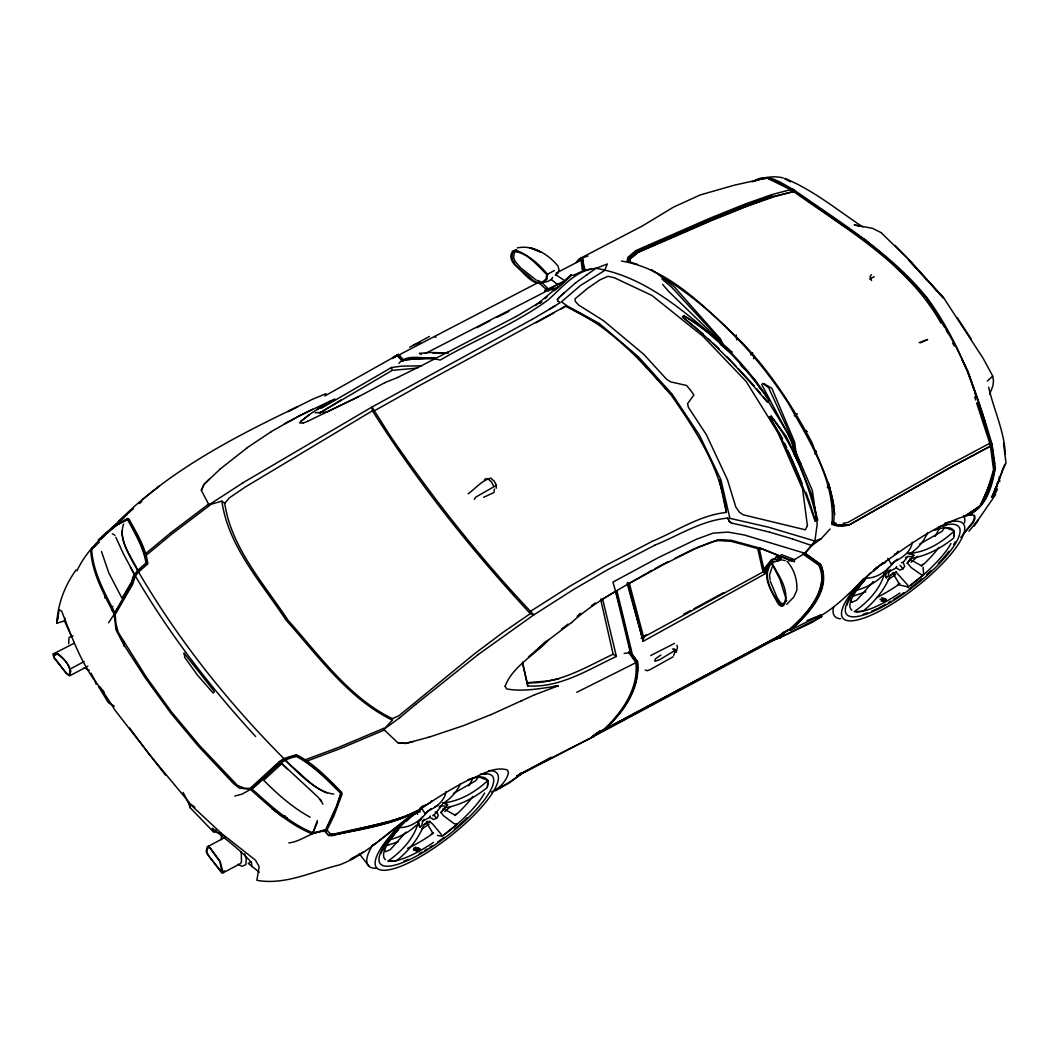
<?xml version="1.0" encoding="UTF-8"?>
<svg xmlns="http://www.w3.org/2000/svg" width="1059" height="1059" viewBox="0 0 1059 1059"><rect width="100%" height="100%" fill="white"/><g stroke="black" fill="none" stroke-linecap="round" stroke-linejoin="round"><path stroke-width="1.5" d="M123.969 646.096L124.022 641.847M121.891 531.168C122.632 545.729 131.131 558.9 138.133 571.291C179.924 642.8 232.265 707.849 291.238 765.895C304.304 776.3 316.072 792.013 333.784 794.065M496.208 488.265L496.367 485.34L494.341 481.263L490.754 478.138C481.633 480.495 475.61 488.517 468.157 493.759M68.663 643.793L69.073 637.558L73.031 635.89M221.225 839.734L221.583 834.121M413.619 848.55L413.513 850.086L417.206 851.105L418.795 850.708L419.88 848.921L415.274 847.2L413.619 848.55L417.312 849.57L418.967 848.219M417.206 851.105L417.312 849.57M883.55 601.684L883.643 600.149L885.311 598.812L886.224 599.513L885.139 601.3L881.088 601.009M453.411 793.456L475.663 780.787L478.469 776.737L487.961 780.43L487.299 787.552C475.107 797.281 460.546 805.317 445.032 807.765L441.14 812.491L443.297 815.549L454.073 823.65L457.289 824.048L441.907 836.451L441.126 834.214L432.707 824.087L429.808 821.638L426.976 821.506M953.775 536.701L954.305 531.009C941.808 542.367 925.659 552.877 908.397 553.314M494.143 491.363L494.381 489.126M827.476 487.762L828.006 482.93M833.433 524.192C837.497 495.387 821.758 468.356 811.829 442.305C792.463 406.259 770.118 371.656 741.631 342.083C707.094 309.638 670.519 269.185 621.54 261.043M505.117 686.285C512.344 666.574 534.702 654.965 548.681 639.768M53.175 653.972L53.956 657.771L66.267 673.471L69.576 675.933L70.834 671.181C68.583 664.086 63.103 656.924 56.696 653.112L53.175 653.972L74.355 643.157M71.602 636.459L64.453 620.945L64.89 618.006M53.519 655.971L53.718 654.727L57.133 653.906C63.355 658.486 72.793 666.508 69.087 675.152L66.254 672.995L54.208 657.546L53.519 655.971L57.729 653.747M424.077 819.256L422.554 821.228L421.839 825.782L419.96 827.198L418.623 821.466L421.297 819.428M890.42 569.848L888.885 571.807L888.17 576.374L886.304 577.777L884.967 572.059L887.641 570.02M514.489 251.963L513.562 257.205L515.045 261.308L520.459 267.662L536.066 279.973M753.505 358.71L754.074 355.533M445.998 791.669C444.542 801.173 435.977 807.382 428.035 810.982C421.389 819.613 411.435 827.595 399.786 827.595L389.858 839.655C399.72 837.312 409.184 832.109 416.372 825.093M912.342 542.248C910.872 551.765 902.321 557.961 894.378 561.574C887.72 570.205 877.779 578.174 866.116 578.174L856.201 590.247C866.063 587.904 875.528 582.688 882.703 575.672M58.02 617.119L56.789 623.208L64.453 620.945M628.212 261.758L628.953 258.197L636.38 251.804L710.867 219.359L746.33 205.128L772.593 195.836M997.671 482.282L996.572 487.497L992.23 497.121L993.514 493.481M111.738 610.394L112.744 606.291M675.616 649.471L673.709 655.402M676.132 652.516L677.456 647.261L676.939 645.196M422.554 821.228L429.901 817.296L430.245 815.959M888.885 571.807L896.245 567.876L896.589 566.539M104.854 597.951L105.582 595.264M417.842 824.855L418.12 821.943M884.186 575.434L884.464 572.535M1004.726 464.398L997.154 484.651M772.117 566.989L769.483 575.394L770.078 579.789M135.155 576.281L132.6 584.264L115.683 613.704L114.703 612.949L131.766 582.807L134.334 574.865L137.604 570.536L146.01 562.964C143.428 547.556 135.102 533.511 127.729 519.89L126.577 519.506L116.808 525.052L98.964 539.944L110.573 529.222L117.721 524.099L127.53 518.526L128.774 518.778C136.624 532.915 145.718 547.543 147.85 563.865L138.464 572.019L135.155 576.281L134.334 574.865M1002.463 470.99L992.495 496.393M123.678 524.126C117.39 540.765 132.044 556.73 138.133 571.291L134.97 575.447L132.19 583.906L115.113 613.32L115.841 622.904L118.131 632.17L146.46 677.323L171.664 712.125L199.542 745.51L237.388 785.381L244.523 788.227L251.433 788.452C270.191 805.264 289.226 823.2 312.882 832.811L325.92 830.375L336.749 806.72L341.011 792.926C327.641 779.093 313.53 765.048 296.573 755.769C276.677 758.284 266.511 777.624 251.433 788.452M317.435 820.513L312.882 832.811L317.435 822.115M989.702 394.226L992.892 385.807L993.501 381.187L992.707 376.024L983.295 358.591L943.291 297.248L909.059 260.435L943.622 298.267L911.177 261.904M221.953 872.312L219.822 861.47L210.291 848.484L207.961 847.279L206.704 851.913L208.98 856.307L221 871.795L221.953 872.312L224.733 870.789M994.11 491.853L995.804 487.418M222.416 873.198L222.906 871.981L220.232 861.589L210.251 847.955L208.451 846.247L207.352 846.538L206.161 851.343L207.18 853.925L222.416 873.198L240.406 863.575L241.465 862.052L241.24 851.621M473.148 778.034L468.74 785.791M940.008 527.356L935.071 536.384M993.964 492.369L996.598 486.187M654.965 545.147L607.773 569.636L573.647 589.453L533.802 614.895L530.294 613.624L503.078 632.329L474.736 653.628L398.991 715.712L392.32 718.651C348.795 697.457 319.646 655.508 288.074 620.336C264.035 583.813 231.352 548.033 224.733 503.343L221.874 501.092L208.967 504.891L201.303 490.251L203.99 484.334L220.06 469.203M201.395 490.264L204.083 484.347L209.166 479.277M993.554 493.322L991.462 497.042M460.546 783.528C457.197 791.086 451.425 797.996 444.542 802.365M927.591 532.664C924.176 540.765 918.246 548.297 910.886 552.957M994.732 494.579L997.525 488.954M440.65 812.663L444.687 807.726M906.981 563.242L911.031 558.318M77.016 570.748C87.222 548.43 106.933 532.862 124.644 516.792M1002.198 470.898L1006.024 463.035L1003.508 443.364M330.792 401.679C319.977 407.927 308.195 413.937 299.618 422.951L303.443 423.004M571.569 622.586C588.645 606.926 608.74 595.118 628.768 583.681L652.159 570.232M814.834 453.927L816.449 451.134M724.555 346.77L722.251 344.85L722.781 343.95L720.504 338.973L674.292 286.857L657.771 273.924M114.875 612.857L122.209 600.877M76.076 570.007C64.745 585.574 57.861 603.908 56.789 623.208L59.198 609.732L61.634 611.149C72.74 639.279 83.277 669.778 104.113 692.083M963.809 533.259L965.371 530.85M429.901 817.296L433.528 819.534L436.599 818.303L438.36 815.642L436.732 811.776L441.616 805.846L446.117 806.203L447.639 804.88L445.402 802.801M896.245 567.876L899.872 570.113L902.943 568.882L904.704 566.221L903.075 562.369L907.96 556.438L912.461 556.796L913.983 555.459L911.733 553.394M871.385 274.731L870.021 276.783L871.544 280.556M108.561 622.758L114.2 614.299C103.941 593.887 91.789 572.813 90.69 549.489M539.521 283.508L546.616 289.65L548.496 289.041L541.93 282.7L547.582 281.509L551.276 279.536L552.732 277.365M767.325 574.653L765.644 568.379L771.879 560.092L780.999 558.649M554.426 290.695L571.185 274.863L573.184 275.393L584.581 270.151L595.992 268.258L586.818 274.877M620.058 606.847L612.949 582.079L658.777 557.405L696.518 539.216L713.117 533.154L728.036 532.081L744.437 535.007L804.866 553.275L814.887 541.043L817.204 524.006L816.052 516.037M944.813 527.316L942.007 531.38L919.755 544.035M978.145 520.035L968.945 531.287M995.606 494.579L973.989 526.045L977.814 520.551M886.529 560.568L885.139 562.554L879.473 565.585M422.7 816.595L419.589 820.394M889.044 567.187L885.92 570.973M474.273 499.292L476.073 496.949L496.367 485.34M431.781 800.578L429.875 803.026L428.021 803.662M898.125 551.157L896.205 553.619L894.365 554.254M750.778 355.017L752.697 352.581M576.109 262.592L578.73 259.283L581.007 259.203L582.318 269.608L583.933 268.549L582.582 258.555L580.094 258.475L642.561 225.858L673.458 207.154L700.211 194.949L733.98 185.272L766.994 177.846L779.742 183.326L791.92 190.011M731.465 352.568L731.901 352.012L722.781 343.95M578.373 260.726L580.094 258.581L587.904 256.026M224.733 503.343L229.393 497.823L245.516 486.875L372.411 410.786L372.013 407L532.042 319.421M405.901 832.149L390.228 849.702L385.661 851.582M873.265 581.537L856.572 600.294L852.005 602.174M557.378 299.366L564.076 292.575M992.654 376.13L987.385 381.041M811.79 545.597L821.188 538.713L830.084 528.971M683.558 315.754L682.327 317.065C713.938 341.739 741.379 371.431 767.206 401.996L769.43 400.196C746.992 366.891 718.929 336.087 683.982 315.741L683.558 315.754C718.214 336.471 746.039 367.301 768.821 400.315M428.683 737.236L405.65 743.431L397.827 742.756L383.715 729.399L392.386 720.16L392.32 718.651M398.925 363.369C407.238 353.071 423.719 359.57 435.077 357.69L402.288 359.861L398.422 354.54L392.412 358.445M963.161 534.107L972.903 521.928L974.373 518.103L974.002 515.362M960.751 537.482L973.512 522.206L974.982 518.38L974.611 515.627L970.904 514.449C938.976 523.067 911.336 543.36 884.689 562.236C860.16 578.823 842.382 605.139 815.946 618.377M279.391 761.58L250.996 787.565L251.671 788.915C266.921 778.431 277.18 759.449 296.679 756.536C313.265 765.631 326.887 779.543 340.191 792.834L340.561 794.422L336.166 806.879L325.285 830.706L326.463 831.024L333.85 816.079L342.07 794.157L341.845 792.529C328.105 778.537 314.02 763.658 296.335 754.643L283.719 758.641L279.391 761.58L280.661 762.877M100.446 539.455L106.218 533.67M261.255 779.53L251.83 788.836L251.804 788.121M769.43 400.196L767.643 401.943L763.605 397.099M604.451 729.386C623.049 712.297 640.033 688.218 637.227 661.796L630.237 651.854L628.834 652.582L635.85 662.51C638.815 688.919 621.712 712.998 603.153 730.075M885.589 574.216L889.639 570.298M545.081 298.651L547.41 296.401M555.353 275.406L558.212 272.666L558.993 269.555L558.014 266.127C548.443 254.385 532.902 244.483 517.229 247.938M683.982 315.741L682.645 317.025L703.282 334.128M392.28 358.419L398.316 354.5L403.479 360.166L402.089 360.92L396.966 355.242L393.326 356.909M123.877 516.964L98.222 539.984L99.122 540.289L106.959 533.087M112.85 527.594L117.562 523.212M119.919 521.015L127.014 514.661M487.961 780.43C475.703 791.801 459.963 801.372 443.059 802.947M484.32 480.005L486.055 478.416M764.148 383.808L771.865 388.335L794.713 442.278L796.077 453.636L800.247 463.868L796.805 457.104M786.771 600.519L783.117 603.882L780.748 603.034L777.121 597.779L770.29 581.259M105.304 534.649L123.731 517.772M537.932 648.571L546.06 641.132M118.343 521.544C169.043 470.805 233.245 437.552 297.222 406.881L287.902 411.554L312.365 399.322L325.947 393.683M540.09 303.298L541.864 301.696M138.133 571.291L146.857 563.414C144.223 547.649 135.936 533.167 128.113 519.387L117.297 524.774L110.162 529.897M444.754 811.657L450.313 806.68M911.097 562.236L917.769 556.279M528.467 656.964L536.767 649.63M536.754 650.332L548.681 639.808L571.556 622.56M456.575 813.656L454.973 815.073L443.192 808.56M922.905 564.248L921.304 565.665L909.535 559.152M565.956 279.536L571.172 274.93M570.96 275.989L557.881 287.876L545.623 289.372L545.186 291.821L425.347 353.507M455.079 815.523L458.521 812.518A59.714 16.216 -37.9 0 0 472.539 796.884M921.409 566.115L924.864 563.11A59.714 16.216 -37.9 0 0 938.87 547.463M578.598 615.305L580.861 613.36L577.115 616.325M127.437 513.827L133.408 508.717M139.378 503.594L141.774 501.556M535.536 305.535L558.093 286.737M159.459 486.068L142.462 499.623M101.36 538.475L99.586 539.587M575.619 282.806L558.795 297.738L557.378 299.3L557.762 301.127M731.901 352.012L730.379 352.713L720.649 344.519L721.603 343.725L719.485 339.158L671.724 287.267L661.901 278.927M424.963 813.63L431.238 808.56M891.294 564.209L897.582 559.152M399.534 717.909L415.618 704.447M99.414 542.009L91.656 549.356M415.591 704.5L478.244 654.488M597.448 732.59L591.862 737.117L599.871 731.001M600.281 731.028L593.583 736.468L779.503 637.174L788.478 629.589L790.861 629.88L821.321 614.776L806.932 620.614M432.734 815.774L437.42 812.001M783.964 631.852L777.875 636.75L596.31 733.728M892.605 572.8L899.078 583.588L897.794 584.502L908.251 587.03L922.349 575.659M604.054 729.757C623.327 713.064 640.391 688.429 637.597 661.835L630.582 651.907L629.046 644.878M953.63 538.131C941.451 547.86 926.877 555.896 911.362 558.345L907.484 563.084L911.23 567.624L921.343 574.693L923.633 574.627L923.117 567.214M219.968 469.177L247.369 447.653M371.656 846.419L419.232 810.32C391.327 824.829 359.16 830.282 328.634 835.577L324.994 831.328C311.478 830.931 301.881 841.521 288.855 842.911M561.495 629.059L568.061 624.095M423.931 824.471L430.047 821.202M786.638 604.385L793.668 597.236L796.792 590.459C797.559 580.001 794.131 569.027 786.996 561.323M890.275 575.063L896.377 571.794M433.568 832.864L429.848 835.644A59.714 16.216 -37.9 0 1 407.503 848.325M521.61 772.541L516.554 776.313L551.17 757.225M899.912 583.456L896.192 586.236A59.714 16.216 -37.9 0 1 876.786 597.541M414.824 813.206C389.447 829.938 368.28 854.216 339.37 864.925C312.498 871.438 284.95 885.509 256.887 880.294L259.137 866.606L255.457 860.173L221.516 833.433L188.184 802.404L183.114 792.41M429.199 824.021L421.628 829.157M895.53 574.6L887.971 579.736M478.218 654.528L533.789 614.869C480.786 558.993 432.84 498.405 389.513 434.772M789.233 629.47C805.992 614.63 824.379 594.867 821.903 570.841M790.861 629.88C808.308 614.273 831.884 589.638 820.738 564.593L804.866 553.275M300.663 421.257L309.122 415.088M383.676 729.466L399.574 717.856M794.025 452.339L786.188 436.321L771.349 416.319L769.43 417.193C789.18 449.598 803.013 485.326 815.086 521.2L817.654 520.022L811.525 494.275L796.169 456.694M540.739 301.736L516.276 316.495M591.412 605.801L595.37 602.955M575.606 282.872L586.845 274.797M416.015 812.319C432.416 800.617 449.453 789.762 467.376 780.523C479.886 775.956 493.653 765.789 507.367 769.959L508.505 772.885C506.268 781.476 499.385 788.505 491.389 792.079M673.167 656.779L649.948 669.725L647.155 670.731L645.156 670.029M431.463 833.91L432.747 832.996L426.261 822.221M95.522 545.769L91.603 548.509C92.702 571.834 104.854 592.921 115.113 613.32M208.875 504.878L243.08 482.758M854.163 611.784C867.374 602.505 880.055 589.559 884.411 573.687L884.04 572.959M764.307 573.091L765.207 572.469L764.492 568.352L771.468 559.668L775.281 558.252L776.79 556.266L781.383 557.696M439.962 806.27L442.384 804.641M247.29 447.626L271.011 431.807M641.092 638.193L646.519 634.606M591.081 269.145C573.223 272.759 561.058 288.908 547.609 300.266C514.502 324.478 475.504 339.489 440.173 360.086L434.984 358.763L415.935 358.763M966.682 515.203L980.846 505.156L991.859 478.88L994.216 468.356L990.867 444.621M530.453 611.347L570.523 585.865L605.073 565.81L652.212 541.374M321.327 408.244L391.473 367.499L402.116 366.11L421.138 365.858L448.328 351.866M817.654 520.022L815.602 521.306L808.176 498.286M416.055 387.395L565.784 306.064C608.197 325.153 640.682 359.61 670.585 394.266C695.459 430.1 720.795 468.184 726.395 512.424C699.615 515.19 676.476 531.208 652.172 541.374M560.82 309.162L565.771 306.13L597.686 323.551M216.129 830.004L213.309 831.725L190.09 807.673L188.687 801.835L149.703 754.895L129.224 727.533M363.634 851.979L351.164 858.664M771.349 416.319L769.8 417.259L782.627 438.73M242.988 482.745L372.013 407L374.409 410.839M270.945 431.781L299.393 415.644L324.914 403.664M522.603 663.649L527.739 685.914C560.118 688.085 588.274 669.553 616.391 656.461L613.108 654.21L600.638 599.182L602.637 599.037L615.901 591.187M660.816 655.018L655.759 658.592A3.892 1.641 -44.4 0 0 655.071 661.279L659.625 659.717L673.55 651.298A3.217 1.363 -44.4 0 0 674.186 648.823L672.465 649.114M330.739 401.652L335.068 399.164L329.627 401.321M532.042 319.487L554.942 306.011M650.729 655.508L674.437 643.435M341.541 399.72L319.328 413.209L392.201 370.385L417.445 368.082M723.601 592.63L693.711 608.938M409.648 347.193L429.477 336.458M869.677 279.086L874.244 276.743M554.386 270.482L547.543 274.321L546.973 279.086C536.066 292.072 522.894 270.879 514.674 264.763A11.596 6.698 44.4 0 1 511.232 254.094L512.543 251.102L515.587 250.03C528.15 254.809 539.071 264.022 547.543 274.321M324.795 395.973L398.422 354.54L403.558 360.219L414.347 358.948M549.277 309.294L560.185 302.622L557.762 301.06M316.932 409.489L326.582 404.048M416.081 387.448L374.356 410.799L389.553 434.799M311.955 833.751C288.3 824.154 269.251 806.217 250.493 789.418L241.968 794.171L234.767 796.024M563.653 281.668L544.736 290.643M627.577 582.45L643.184 641.291L766.253 573.184L762.97 571.979L643.713 637.041M413.394 345.406L416.465 343.725M251.076 861.814L248.23 863.376L259.336 872.232M535.92 322.836L554.095 312.842M655.031 568.657L663.636 563.931M628.742 583.668L664.761 563.891L696.584 548.099M396.966 355.242L398.316 354.5M284.275 423.904L312.59 409.303M307.454 421.363L359.226 396.357L384.841 382.67M70.384 668.904L84.124 661.557M70.556 675.404L87.871 666.151M208.451 846.247L225.037 837.378M410.31 816.515L418.795 811.962L421.389 807.765L425.016 813.484M594.258 734.933L778.775 636.38L603.14 730.75M591.531 736.958L600.241 732.312M549.7 288.498L564.99 280.767L555.644 274.678M417.577 343.712L420.463 342.203M516.276 316.429L448.354 351.919M420.158 809.38L405.385 816.582L390.652 821.109M476.947 327.694L489.92 320.877M514.727 250.652L516.421 249.752M394.544 357.28L538.435 282.396M555.962 273.235L582.251 259.521L579.882 259.534M683.598 614.22L690.812 610.447M635.85 662.51L637.227 661.796M905.511 557.669L907.96 556.438M439.167 807.09L441.616 805.846M576.745 692.321L637.597 661.835L630.462 652.993L615.795 592.285L617.093 591.518L631.866 652.265L624.148 653.443M497.187 317.197L508.876 311.399M397.522 377.494L421.138 365.858M794.488 415.287L797.374 413.857M771.826 562.819C778.153 574.785 790.53 591.16 784.004 604.914A11.596 5.057 78.2 0 1 777.836 603.22C771.442 591.504 761.117 576.03 770.462 563.057L779.728 560.357M665.065 563.216L667.938 561.799M675.126 558.239L695.234 548.297M326.781 412.097L359.173 396.331M324.861 403.625L329.68 401.361M662.616 284.421L668.573 291.331L718.452 339.661L719.485 339.158M613.108 654.21C585.905 667.144 558.45 684.246 527.13 682.737L522.524 662.193M800.736 463.418L798.976 463.63L793.76 453.583L792.41 442.358L761.646 384.324M920.523 342.838L927.644 339.462L919.159 342.666M521.372 700.806L491.085 714.613M483.645 497.306L494.023 492.475M434.719 806.905L437.817 805.475M521.372 700.859L534.716 694.678M654.925 545.133C678.766 535.444 701.693 520.34 727.917 518.103L729.201 521.319L731.451 523.027L746.026 526.349M552.679 686.748L558.186 685.822L534.716 694.73M865.852 591.849L854.031 595.846M398.105 841.839L387.687 845.267M696.531 548.085L711.714 541.851L718.227 540.196M788.942 561.032L791.933 559.801M696.716 547.702L716.89 540.54L729.691 541.056M384.788 382.63L397.562 377.547M491.098 714.56L463.63 725.587L428.657 737.302M753.571 181.367C762.784 177.608 773.56 175.331 783.356 178.005M303.377 422.965L307.52 421.403M753.637 181.367C768.04 171.532 781.833 183.737 794.515 190.17M751.956 181.844L758.84 179.5M821.188 538.713L814.887 541.043L768.702 527.236L729.903 518.341L720.901 479.753L699.456 435.196L672.121 394.16L638.564 356.962L599.235 323.432L568.379 306.673L561.416 301.868L580.517 285.467L604.437 270.641L607.35 263.982L595.979 268.324C640.986 275.949 677.005 305.23 710.735 334.115L716.427 340.032M350.225 859.617L353.891 858.293M314.258 833.367L324.504 829.819M771.998 640.629L780.642 637.425L773.308 639.914M429.808 821.638L423.944 824.762C418.57 838.887 408.311 851.171 396.662 860.649L387.832 861.192C401.043 851.926 413.725 838.98 418.08 823.095L417.696 822.38M389.13 821.546L339.542 833.446L329.574 834.624M285.308 815.959L282.369 816.648L271.951 808.798M413.328 741.578L405.69 743.365L397.866 742.69M777.174 560.754L781.476 559.854M757.847 179.646L767.404 178.19L791.285 190.038M558.808 678.859L547.688 680.977L527.13 682.737L527.739 685.914M843.163 523.278L847.981 522.418L949.049 464.994L990.893 442.702L992.058 445.349L950.558 467.482L849 525.065L842.13 526.323L836.676 525.86L832.03 524.47L831.858 522.18L836.358 523.331M971.513 514.727L967.291 515.468C986.088 508.042 992.442 486.412 994.983 468.435M556.769 288.789L545.385 290.762L548.655 291.013M901.421 562.647L903.075 562.369M435.077 812.068L436.732 811.776M558.199 685.875C541.268 688.324 523.503 692.043 506.679 688.932L505.117 686.245M845.135 524.629L836.517 524.88M911.495 553.407L907.894 553.632M442.569 803.238L445.151 802.828M738.123 543.108L759.369 549.091L761.924 548.694L794.502 561.773L794.435 559.655L804.946 553.275L811.869 545.61L792.317 538.899M435.156 337.225L435.951 337.106M718.174 540.196L731.067 540.236L761.99 548.708M433.025 353.124L448.407 352.607M855.646 611.692L863.006 611.228C874.655 601.75 884.914 589.479 890.288 575.355L896.152 572.217L907.47 584.806L908.251 587.03M315.132 412.745L326.834 412.123M716.811 540.09L726.792 540.474M250.493 789.418L239.188 788.042L233.523 783.554L198.615 746.463L170.751 713.091L145.546 678.289L123.334 643.965L115.974 629.734L114.2 614.299M448.142 352.965L429.901 352.488L419.364 353.375L421.403 354.461M766.941 177.515L769.033 178.137M782.733 560.105L785.235 560.595M283.971 816.979L287.188 817.641M221.278 833.367L213.309 831.725L212.303 828.231C225.435 839.099 240.261 849.649 251.526 862.648L251.764 866.58M780.311 558.027L775.943 557.008L781.621 558.146M437.433 835.366L440.425 836.081M745.96 526.349L769.734 532.187M728.062 540.646L739.751 543.532M417.034 811.048L420.198 811.829M859.484 226.255L854.216 224.852L872.563 228.36L880.863 232.49M637.558 264.419L627.113 261.202L627.788 257.483L635.493 250.745L710.099 218.141L745.43 203.937L771.654 194.644L792.622 189.137L795.097 191.15L773.825 196.762L747.522 206.068L712.005 220.312L637.889 252.492L630.409 258.74L629.589 262.288L630.33 258.74L637.743 252.333L712.244 219.901L747.707 205.658L773.97 196.365L794.647 191.295L842.501 225.077M881.617 597.779L885.311 598.812M882.531 598.494L886.224 599.513M879.963 599.129L883.643 600.149M416.2 847.902L419.88 848.921M908.251 553.261L913.983 555.459M443.39 803.106L447.639 804.88M769.655 532.187L792.397 538.899M537.323 280.397L539.865 281.244M781.158 554.519L794.515 559.655M946.164 527.845L952.954 530.48M803.874 430.206L806.932 431.45M803.781 430.457L806.839 431.728M326.9 792.953C310.194 785.752 297.116 772.024 284.487 759.329M392.386 720.16C348.04 698.516 318.124 655.945 285.983 620.031C261.679 582.94 228.201 546.523 221.874 501.092M792.794 561.349L760.296 548.284L757.754 548.681L762.97 571.979M794.396 415.724L797.387 417.074M310.155 817.191C292.734 807.726 277.617 794.303 263.704 780.284L281.853 763.592L318.23 797.281L320.864 800.988M770.462 178.799L774.764 180.758M784.878 178.402C813.444 190.236 837.431 210.053 862.833 227.036M784.891 178.918L790.543 181.857M84.217 667.726L89.366 670.387M238.063 864.329L241.929 866.328L245.873 864.66L246.284 858.439L244.655 853.872M789.961 188.581L792.661 190.064M111.288 704.341L108.442 702.779L98.381 686.391M112.386 533.802L114.968 535.298M841.879 224.601L865.931 240.34M112.28 704.963L114.253 706.207M650.57 269.595C706.657 301.974 753.373 349.311 788.465 403.479C808.772 440.081 835.233 480.031 832.056 523.662L837.894 525.41L849.689 524.629L951.141 467.032L992.243 445.164C977.245 393.246 959.348 341.607 926.929 297.619C890.473 252.849 841.045 222.986 794.449 190.263M804.88 554.439L819.11 564.182L821.307 569.305M792.556 190.792C846.445 229.366 907.616 263.651 941.107 323.273M188.184 802.404L194.856 807.117M816.992 206.545L823.465 211.337M831.236 217.082L836.411 220.907M731.517 523.027L729.201 521.319L727.851 518.103M762.679 383.318L768.675 387.766L793.495 441.841L794.872 453.04L799.797 463.246M551.276 279.536L557.841 284.739M487.921 478.853L491.535 481.924L493.613 486.16M865.309 239.863L887.23 258.475L907.02 277.418L927.234 298.77L942.881 323.485L956.171 347.048L968.151 371.669L985.254 422.422M721.603 343.725L731.094 352.131M881.181 232.742L911.349 262.103L895.159 245.516M652.556 270.244L654.899 272.415M708.114 338.628L710.536 340.892M712.945 343.142L718.995 348.782M802.907 553.95L818.792 565.202C830.282 589.863 806.601 614.114 789.935 630.065L786.215 630.86L777.703 637.717L787.525 630.158L791.232 629.364C808.083 613.346 831.302 589.241 820.288 564.301L804.416 552.772M280.251 762.109L287.638 769.377M283.719 758.641L285.07 759.991M740.373 364.852L744.927 369.578M751.771 376.66L755.186 380.207L760.309 388.534M727.083 356.83L735.979 366.162M738.202 368.506L754.498 386.191M909.694 280.423L923.964 295.487M530.294 613.624C471.93 550.786 418.252 483.341 372.411 410.786M398.21 355.599L403.347 361.278M637.161 357.121L670.625 394.226M255.643 736.508C208.067 684.816 165.125 628.609 130.442 567.425M756.523 388.613L760.561 393.458M900.031 565.228L902.943 568.882M433.7 814.636L436.599 818.303M359.173 853.594L369.141 866.381M165.469 775.042L115.391 710.721L100.261 687.198M770.833 416.187C794.329 446.276 808.441 482.944 816.913 519.916M628.967 651.497L635.969 661.425M957.164 317.528L971.275 339.132M926.969 298.85L932.913 308.248M934.62 310.936L941.411 321.671M887.72 558.345L891.347 564.076M767.987 401.004L787.618 432.906L793.469 446.554M95.866 682.287L91.048 673.18M416.2 811.882L417.696 814.345M952.676 343.156L954.331 345.989M137.604 570.536L138.464 572.019M943.066 324.451L944.694 327.324M946.309 330.183L947.924 333.055M884.821 575.103L886.304 577.777M765.644 568.379L767.245 571.264M417.736 823.174L419.96 827.198M584.555 270.23L582.463 258.462M584.356 271.289L583.006 265.213M320.44 799.28L322.889 804.244M961.903 359.61L966.841 369.763M718.452 339.661L720.649 344.519M115.855 537.27L123.493 554.016L134.202 573.885L131.435 582.132L121.984 598.189L108.892 573.131L101.479 551.501M720.544 341.038L722.251 344.85M784.613 443.165L786.599 447.6M787.922 450.565L794.541 465.338M794.779 449.585L812.346 490.555L815.589 512.86M771.879 560.092L773.07 562.911M795.203 466.82L802.06 483.288M805.806 492.263L807.673 496.75M977.947 402.751L991.621 444.701L993.395 454.417M976.623 402.963L990.244 444.793M967.542 371.206L974.201 390.625M95.111 681.122L96.131 684.14M974.77 397.085L975.696 400.024M627.113 583.257L643.184 641.291M188.687 801.835L190.09 807.673M629.205 582.86L643.898 638.233M974.717 392.121L976.041 396.966M602.637 599.037L616.391 656.461M391.473 367.499L392.201 370.385M620.468 608.409L625.3 627.749M829.29 486.015L834.042 506.387M759.369 549.091L764.598 572.389M625.644 629.298L628.358 641.754M719.365 479.873L726.342 512.437M828.509 482.891L834.863 514.489M988.643 387.223C993.699 409.529 1004.21 430.841 1005.348 454.165M999.153 476.947L999.802 481.66M582.251 259.521L582.622 262.367M736.151 334.988L736.667 339.926M993.977 457.66L994.547 463.816M488.887 770.608A76.552 20.73 -38 0 1 468.7 820.368A76.552 20.73 -38 0 1 383.345 870.286A76.552 20.73 -38 0 1 407.093 818.448M467.191 817.694A69.762 18.89 -38 0 1 454.337 829.237M444.184 837.298A69.762 18.89 -38 0 1 437.658 842.051M432.443 845.611A69.762 18.89 -38 0 1 429.835 847.319M427.227 848.974A69.762 18.89 -38 0 1 424.646 850.562M422.117 852.071A69.762 18.89 -38 0 1 419.285 853.686M408.139 859.379A69.762 18.89 -38 0 1 403.863 861.205M380.936 853.461A69.762 18.89 -38 0 1 408.39 818.488M411.885 815.311A69.762 18.89 -38 0 1 414.268 813.219M420.41 808.043A69.762 18.89 -38 0 1 422.951 806.005A71.178 19.327 -37.9 0 0 420.277 808.017M482.97 774.275A69.762 18.89 -38 0 1 485.962 774.328M376.951 868.314A81.755 22.133 -38 0 1 373.218 844.301M468.157 779.676A64.705 17.566 -37.9 0 1 487.352 786.678M484.638 792.966A64.705 17.566 -37.9 0 1 444.423 834.598M433.528 842.395A64.705 17.566 -37.9 0 1 389.474 861.126M385.463 859.67A64.705 17.566 -37.9 0 1 398.462 829.607M406.868 820.897A64.705 17.566 -37.9 0 1 425.85 804.549M385.489 851.582A59.714 16.216 -37.9 0 1 383.808 848.59M480.548 774.142A71.178 19.327 -37.9 0 1 468.872 817.217A71.178 19.327 -37.9 0 1 386.323 866.209A71.178 19.327 -37.9 0 1 412.772 814.358M944.734 523.239A76.552 20.73 -38 0 1 946.825 558.927A76.552 20.73 -38 0 1 857.777 619.859A76.552 20.73 -38 0 1 863.284 578.982M955.218 541.824A69.762 18.89 -38 0 1 953.709 544.419M948.983 551.209A69.762 18.89 -38 0 1 938.261 563.547M931.324 570.377A69.762 18.89 -38 0 1 926.704 574.613M921.912 578.783A69.762 18.89 -38 0 1 909.218 588.844M903.989 592.63A69.762 18.89 -38 0 1 893.571 599.566M890.99 601.155A69.762 18.89 -38 0 1 888.448 602.664M885.628 604.279A69.762 18.89 -38 0 1 878.758 607.932M877.434 608.581A69.762 18.89 -38 0 1 871.61 611.215M867.52 612.817A69.762 18.89 -38 0 1 863.111 614.246M846.869 605.311A69.762 18.89 -38 0 1 864.448 579.326M873.596 570.139A69.762 18.89 -38 0 1 877.037 566.962M941.822 526.27A69.762 18.89 -38 0 1 945.806 525.317M963.478 515.481A81.755 22.133 -38 0 1 964.524 522.868M840.542 618.813A81.755 22.133 -38 0 1 833.777 606.754M934.501 530.268A64.705 17.566 -37.9 0 1 953.696 537.27M950.982 543.545A64.705 17.566 -37.9 0 1 910.766 585.177M899.872 592.987A64.705 17.566 -37.9 0 1 855.818 611.718M851.807 610.249A64.705 17.566 -37.9 0 1 864.793 580.186M873.198 571.489A64.705 17.566 -37.9 0 1 882.875 562.7M851.82 602.174A59.714 16.216 -37.9 0 1 850.47 600.347M938.353 527.13A71.178 19.327 -37.9 0 1 943.701 558.98A71.178 19.327 -37.9 0 1 858.452 616.312A71.178 19.327 -37.9 0 1 870.935 572.469M785.699 597.739L785.328 601.605L783.62 604.133L781.688 605.192L779.927 604.477C772.646 593.265 761.752 577.486 770.648 564.209L772.607 565.016L779.887 579.273L785.699 597.739M511.96 254.756C511.338 266.577 525.436 272.15 532.32 279.642C536.556 283.653 543.015 283.6 546.272 278.332L546.656 274.44C537.588 265.809 526.495 251.34 513.297 251.751L511.96 254.756M995.367 467.826C990.642 485.922 986.233 509.525 965.477 515.654L978.384 507.261L980.435 504.931L986.975 491.111L993.554 470.064L990.324 444.727L992.005 443.893L995.367 467.826M184.134 653.231L184.756 657.387L197.371 675.033L213.097 692.983L214.315 692.004L213.971 690.945L184.134 653.231M807.408 525.688L805.343 529.804L743.259 514.806L739.513 512.331L735.846 507.089L727.507 479.873L706.34 434.653L688.363 407.278L687.609 403.638L693.91 394.941L690.415 390.069L686.536 385.476L670.665 381.875L666.482 379.162L643.951 354.5L603.736 320.851L578.545 304.979L575.222 301.259L575.103 298.784L587.308 288.538L600.228 279.695L608.025 276.293L614.472 277.802L651.947 295.474L702.951 336.285L746.079 381.386L778.021 432.747L802.563 488.98L807.408 525.688M496.472 789.643L495.44 790.808L509.141 782.958L522.127 773.533L594.43 736.111L523.186 772.368L510.173 781.794L496.472 789.643M821.758 616.484L812.279 622.308L779.027 638.1L821.758 616.484M326.609 829.607L324.994 831.328L328.793 835.366L332.354 835.723C362.337 827.569 395.378 825.345 422.117 808.321C394.57 823.28 362.76 826.933 332.725 834.36L330.474 834.108L326.609 829.607M170.962 532.611L145.758 553.5L146.38 555.168L171.823 534.067L209.867 505.249L208.702 504.031L170.962 532.611M584.144 267.49L582.529 268.549L583.218 270.019L585.124 269.357L584.144 267.49M383.57 728.407L338.02 747.588L305.574 759.7L307.242 760.958L339.357 748.965L384.536 729.929L383.57 728.407M530.307 247.753L529.606 247.607L540.672 251.989L530.307 247.753"/></g></svg>
